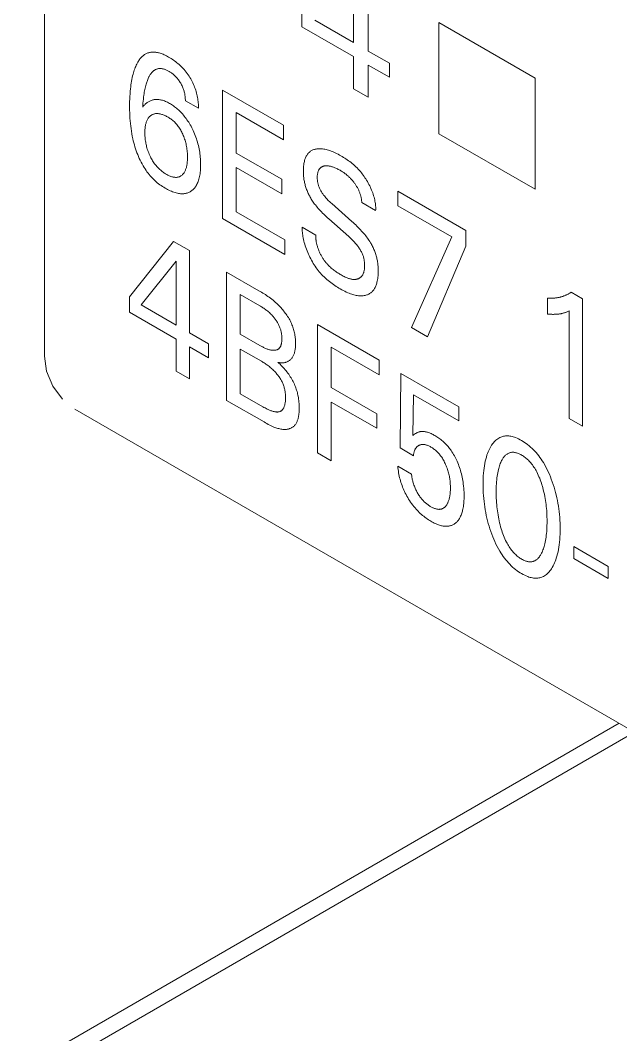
# Model space of a CAD drawing. Header units: inches. Extents: x 67578 to 72421, y -34894 to -31675.
# Drawn here: x 69730.92 to 69740.04, y -33422.46 to -33407.06 of the extents above; entities that cross this region are included whole.
import ezdxf

# ---------------------------------------------------------------- set-up
doc = ezdxf.new("R2010")
doc.units = ezdxf.units.IN
doc.header["$MEASUREMENT"] = 0

# ---------------------------------------------------------------- blocks, each defined once
blk = doc.blocks.new('ET200S')
at = {"lineweight": 0}
for p, q in [((87.2429, 24.9235), (87.2429, -40.5599)), ((90.3348, -36.8645), (90.3348, -37.6492)), ((90.1927, -37.5672), (90.1927, -36.957)), ((89.6996, -37.4162), (89.6996, -37.2686)), ((89.8236, -37.3541), (90.1927, -37.5672)), ((90.1927, -37.7009), (89.6996, -37.4162)), ((91.927, -37.9062), (91.0078, -37.3755)), ((91.0078, -37.3755), (91.0078, -38.437)), ((90.3348, -37.6492), (90.5355, -37.7651)), ((90.1927, -38.0073), (90.1927, -37.7009)), ((90.5355, -37.8988), (90.3348, -37.7829)), ((90.3348, -37.7829), (90.3348, -38.0893)), ((90.5355, -37.7651), (90.5355, -37.8988)), ((91.927, -38.9677), (91.927, -37.9062)), ((88.9439, -38.0211), (89.5257, -38.357)), ((88.9439, -39.2459), (88.9439, -38.0211)), ((90.3348, -38.0893), (90.1927, -38.0073)), ((88.7132, -38.1943), (88.588, -38.1221)), ((89.5257, -38.4959), (89.0744, -38.2354)), ((89.0744, -38.2354), (89.0744, -38.6216)), ((89.5257, -38.357), (89.5257, -38.4959)), ((91.0078, -38.437), (91.927, -38.9677)), ((89.0744, -38.6216), (89.5081, -38.872)), ((89.5081, -39.0109), (89.0744, -38.7605)), ((89.0744, -38.7605), (89.0744, -39.1824)), ((89.5081, -38.872), (89.5081, -39.0109)), ((90.617, -38.987), (91.2658, -39.3616)), ((90.617, -39.1242), (90.617, -38.987)), ((89.9851, -39.1048), (90.1772, -39.2748)), ((90.4045, -39.1708), (90.2719, -39.0942)), ((89.0744, -39.1824), (89.5379, -39.4499)), ((91.1311, -39.421), (90.617, -39.1242)), ((89.5379, -39.5888), (88.9439, -39.2459)), ((90.1488, -39.4198), (89.9567, -39.2499)), ((89.7036, -39.3295), (89.8349, -39.4053)), ((91.2658, -39.3616), (91.2658, -39.5118)), ((88.0556, -39.9937), (88.4764, -39.4659)), ((88.4764, -39.4659), (88.6273, -39.553)), ((89.5379, -39.4499), (89.5379, -39.5888)), ((90.7462, -40.2864), (91.1311, -39.421)), ((88.6273, -39.553), (88.6273, -40.3376)), ((91.2658, -39.5118), (90.8997, -40.3751)), ((88.4994, -39.6536), (88.1672, -40.072)), ((88.4994, -40.2638), (88.4994, -39.6536)), ((88.9811, -39.7572), (89.2903, -39.9357)), ((88.9811, -40.982), (88.9811, -39.7572)), ((89.1117, -39.9715), (89.1117, -40.35)), ((92.2724, -39.9498), (92.3807, -40.0123)), ((88.0556, -40.1413), (88.0556, -39.9937)), ((88.1672, -40.072), (88.4994, -40.2638)), ((92.0438, -40.1589), (92.0438, -40.0061)), ((92.3807, -40.0123), (92.3807, -41.2301)), ((88.4994, -40.3975), (88.0556, -40.1413)), ((92.2528, -41.1562), (92.2528, -40.1277)), ((89.8504, -40.2592), (90.4383, -40.5986)), ((89.8504, -41.4839), (89.8504, -40.2592)), ((88.6273, -40.3376), (88.8079, -40.4419)), ((89.1117, -40.35), (89.2975, -40.4572)), ((90.8997, -40.3751), (90.7462, -40.2864)), ((88.4994, -40.7039), (88.4994, -40.3975)), ((88.8079, -40.4419), (88.8079, -40.5756)), ((87.2635, -40.7051), (87.2429, -40.5599)), ((88.6273, -40.4713), (88.6273, -40.7777)), ((88.8079, -40.5756), (88.6273, -40.4713)), ((89.1117, -40.4923), (89.1117, -40.9185)), ((90.4383, -40.7375), (89.981, -40.4734)), ((89.981, -40.4734), (89.981, -40.8597)), ((90.4383, -40.5986), (90.4383, -40.7375)), ((87.3229, -40.8465), (87.2635, -40.7051)), ((88.6273, -40.7777), (88.4994, -40.7039)), ((90.6379, -41.4368), (90.646, -40.7254)), ((90.646, -40.7254), (91.1988, -41.0445)), ((87.4167, -40.972), (87.3229, -40.8465)), ((89.1117, -40.9185), (89.3275, -41.0431)), ((89.981, -40.8597), (90.4147, -41.11)), ((90.7658, -40.9282), (90.7584, -41.318)), ((91.1988, -41.1782), (90.7658, -40.9282)), ((89.339, -41.1886), (88.9811, -40.982)), ((90.4147, -41.2489), (89.981, -40.9986)), ((89.981, -40.9986), (89.981, -41.5593)), ((91.1988, -41.0445), (91.1988, -41.1782)), ((87.5343, -41.0647), (97.4339, -46.7801)), ((90.4147, -41.11), (90.4147, -41.2489)), ((92.3807, -41.2301), (92.2528, -41.1562)), ((90.7658, -41.5107), (90.6379, -41.4368)), ((89.981, -41.5593), (89.8504, -41.4839)), ((90.6163, -41.611), (90.7469, -41.6864)), ((92.2955, -42.3773), (92.6242, -42.5671)), ((92.2955, -42.4928), (92.2955, -42.3773)), ((92.6242, -42.6826), (92.2955, -42.4928)), ((92.6242, -42.5671), (92.6242, -42.6826)), ((65.3304, -60.0525), (92.8765, -44.1489)), ((65.434, -59.8237), (92.73, -44.0644))]:
    blk.add_line(p, q, dxfattribs=at)
for points in [[(88.7132, -38.1943), (88.7131, -38.182), (88.7127, -38.1695), (88.7121, -38.1567), (88.7111, -38.1438), (88.7099, -38.1306), (88.7083, -38.1174), (88.7064, -38.1039), (88.7041, -38.0904), (88.7014, -38.0766), (88.6983, -38.0628), (88.6949, -38.0488), (88.691, -38.0348), (88.6867, -38.0208), (88.682, -38.0068), (88.6768, -37.9928), (88.6714, -37.9794), (88.6656, -37.9661), (88.6595, -37.9529), (88.653, -37.9398), (88.6461, -37.9268), (88.6388, -37.914), (88.6313, -37.9014), (88.6228, -37.8879), (88.6139, -37.8747), (88.6047, -37.8618), (88.5952, -37.8493), (88.5854, -37.8371), (88.5754, -37.8252), (88.5661, -37.8149), (88.5567, -37.8049), (88.5471, -37.7952), (88.5374, -37.7859), (88.5276, -37.7769), (88.5177, -37.7682), (88.5077, -37.7599), (88.4965, -37.7509), (88.4853, -37.7424), (88.474, -37.7342), (88.4626, -37.7264), (88.4512, -37.719), (88.4398, -37.712), (88.4283, -37.7052), (88.4178, -37.6994), (88.4073, -37.6938), (88.3968, -37.6886), (88.3864, -37.6837), (88.3759, -37.6792), (88.3655, -37.6751), (88.3567, -37.6719), (88.3479, -37.6689), (88.3391, -37.6663), (88.3305, -37.6641), (88.3219, -37.6621), (88.3134, -37.6606), (88.305, -37.6594), (88.2971, -37.6586), (88.2893, -37.6582), (88.2816, -37.6581), (88.274, -37.6583), (88.2665, -37.6589), (88.2592, -37.6598), (88.252, -37.661), (88.2449, -37.6625), (88.2379, -37.6643), (88.2311, -37.6665), (88.2245, -37.6689), (88.218, -37.6717), (88.2117, -37.6747), (88.2055, -37.6781), (88.1984, -37.6825), (88.1914, -37.6873), (88.1848, -37.6924), (88.1783, -37.698), (88.1721, -37.7039), (88.1661, -37.7101), (88.1603, -37.7166), (88.1548, -37.7234), (88.1494, -37.7305), (88.1443, -37.7378), (88.1393, -37.7454), (88.1346, -37.7533), (88.13, -37.7613), (88.1243, -37.772), (88.1189, -37.7831), (88.1138, -37.7945), (88.1089, -37.8061), (88.1044, -37.818), (88.1001, -37.8301), (88.096, -37.8425), (88.0922, -37.8552), (88.0886, -37.868), (88.0844, -37.8846), (88.0806, -37.9015), (88.077, -37.9187), (88.0738, -37.9361), (88.0709, -37.9538), (88.0683, -37.9717), (88.0659, -37.9899), (88.0638, -38.0082), (88.0615, -38.0322), (88.0596, -38.0566), (88.0581, -38.0812), (88.0569, -38.106), (88.0561, -38.1311), (88.0557, -38.1563), (88.0556, -38.1818), (88.0559, -38.2131)], [(88.1807, -38.1838), (88.182, -38.1644), (88.1834, -38.1451), (88.185, -38.1259), (88.1869, -38.1069), (88.189, -38.0881), (88.1915, -38.0694), (88.1935, -38.0555), (88.1958, -38.0417), (88.1982, -38.0281), (88.2009, -38.0147), (88.2038, -38.0014), (88.2069, -37.9883), (88.2102, -37.9755), (88.2129, -37.9658), (88.2158, -37.9561), (88.2189, -37.9467), (88.2221, -37.9374), (88.2255, -37.9283), (88.2291, -37.9193), (88.2329, -37.9106), (88.2369, -37.902), (88.2399, -37.8959), (88.2431, -37.8899), (88.2463, -37.884), (88.2497, -37.8783), (88.2533, -37.8727), (88.2569, -37.8673), (88.2607, -37.8621), (88.2647, -37.8571), (88.2688, -37.8523), (88.2731, -37.8477), (88.2776, -37.8434), (88.2822, -37.8393), (88.287, -37.8354), (88.2909, -37.8327), (88.2949, -37.83), (88.299, -37.8276), (88.3032, -37.8254), (88.3075, -37.8233), (88.3119, -37.8215), (88.3164, -37.8198), (88.321, -37.8184), (88.3258, -37.8172), (88.3306, -37.8163), (88.3355, -37.8156), (88.3405, -37.8151), (88.3456, -37.8149), (88.3508, -37.815), (88.356, -37.8153), (88.3613, -37.8159), (88.3667, -37.8168), (88.3721, -37.8179), (88.3775, -37.8192), (88.3831, -37.8208), (88.3886, -37.8226), (88.3952, -37.8249), (88.4018, -37.8275), (88.4084, -37.8304), (88.415, -37.8336), (88.4217, -37.837), (88.4283, -37.8407), (88.4349, -37.8445), (88.4414, -37.8485), (88.4479, -37.8528), (88.4544, -37.8572), (88.4608, -37.8619), (88.4672, -37.8669), (88.4736, -37.8721), (88.4802, -37.8778), (88.4868, -37.8837), (88.4932, -37.8899), (88.4996, -37.8964), (88.5058, -37.9031), (88.5119, -37.9101), (88.5176, -37.9171), (88.5231, -37.9242), (88.5285, -37.9316), (88.5336, -37.9392), (88.5386, -37.9469), (88.5434, -37.9548), (88.5482, -37.9632), (88.5527, -37.9718), (88.557, -37.9805), (88.561, -37.9892), (88.5647, -37.998), (88.5682, -38.0068), (88.571, -38.0149), (88.5736, -38.0229), (88.5759, -38.0309), (88.5781, -38.0389), (88.5799, -38.0468), (88.5816, -38.0547), (88.583, -38.0626), (88.5844, -38.0714), (88.5856, -38.0802), (88.5865, -38.0888), (88.5872, -38.0973), (88.5877, -38.1057), (88.5879, -38.114), (88.588, -38.1221)], [(88.7332, -38.7082), (88.7326, -38.6927), (88.7317, -38.6771), (88.7305, -38.6613), (88.729, -38.6453), (88.7271, -38.6292), (88.7248, -38.613), (88.7223, -38.5971), (88.7194, -38.5812), (88.7161, -38.5652), (88.7124, -38.549), (88.7083, -38.5328), (88.7038, -38.5165), (88.6989, -38.5002), (88.6938, -38.4848), (88.6884, -38.4694), (88.6826, -38.454), (88.6764, -38.4386), (88.6699, -38.4233), (88.663, -38.408), (88.6557, -38.3929), (88.649, -38.3798), (88.6421, -38.3667), (88.6349, -38.3539), (88.6275, -38.3411), (88.6198, -38.3286), (88.6118, -38.3163), (88.6036, -38.3042), (88.5951, -38.2923), (88.5865, -38.281), (88.5778, -38.27), (88.5688, -38.2593), (88.5597, -38.2489), (88.5504, -38.2388), (88.5409, -38.229), (88.5313, -38.2196), (88.5216, -38.2105), (88.5122, -38.2022), (88.5027, -38.1942), (88.4932, -38.1865), (88.4836, -38.1792), (88.474, -38.1722), (88.4643, -38.1655), (88.4546, -38.1592), (88.4448, -38.1532), (88.4351, -38.1475), (88.4257, -38.1423), (88.4163, -38.1374), (88.4069, -38.1329), (88.3975, -38.1287), (88.3882, -38.125), (88.3789, -38.1216), (88.3697, -38.1186), (88.3606, -38.116), (88.3516, -38.1139), (88.3436, -38.1124), (88.3358, -38.1113), (88.328, -38.1106), (88.3203, -38.1102), (88.3128, -38.1101), (88.3054, -38.1104), (88.2981, -38.111), (88.2909, -38.1119), (88.2838, -38.1132), (88.277, -38.1148), (88.2696, -38.1169), (88.2624, -38.1194), (88.2554, -38.1222), (88.2486, -38.1253), (88.242, -38.1288), (88.2355, -38.1325), (88.2292, -38.1365), (88.223, -38.1408), (88.217, -38.1454), (88.2112, -38.1501), (88.2053, -38.1553), (88.1997, -38.1608), (88.1945, -38.1662), (88.1895, -38.172), (88.185, -38.1777), (88.1807, -38.1838)], [(88.0559, -38.2131), (88.0566, -38.2382), (88.0576, -38.2636), (88.0591, -38.2892), (88.061, -38.3151), (88.0634, -38.3411), (88.066, -38.365), (88.0691, -38.389), (88.0727, -38.4132), (88.0769, -38.4376), (88.0816, -38.4622), (88.0868, -38.4869), (88.0912, -38.5056), (88.096, -38.5244), (88.1011, -38.5433), (88.1067, -38.5622), (88.1127, -38.5811), (88.1191, -38.6001), (88.1259, -38.6191), (88.1329, -38.6371), (88.1403, -38.6551), (88.1481, -38.673), (88.1564, -38.6908), (88.1651, -38.7084), (88.1744, -38.7258), (88.1841, -38.743), (88.1943, -38.7598), (88.2031, -38.7736), (88.2123, -38.7871), (88.2218, -38.8003), (88.2315, -38.8133), (88.2415, -38.8258), (88.2518, -38.8381), (88.2623, -38.8499), (88.2729, -38.8613), (88.2838, -38.8723), (88.2957, -38.8836), (88.3077, -38.8944), (88.3199, -38.9047), (88.3322, -38.9145), (88.3445, -38.9238), (88.357, -38.9326), (88.3695, -38.941), (88.382, -38.949), (88.3945, -38.9565), (88.4067, -38.9634), (88.4188, -38.9699), (88.4308, -38.9759), (88.4429, -38.9816), (88.4549, -38.9868), (88.4668, -38.9915), (88.4787, -38.9957), (88.4905, -38.9994), (88.5012, -39.0024), (88.5118, -39.0049), (88.5223, -39.0069), (88.5327, -39.0085), (88.543, -39.0095), (88.553, -39.0101), (88.563, -39.0101), (88.5727, -39.0096), (88.581, -39.0087), (88.5892, -39.0073), (88.5972, -39.0056), (88.605, -39.0035), (88.6127, -39.0009), (88.6201, -38.998), (88.6273, -38.9947), (88.6343, -38.991), (88.6411, -38.9869), (88.6478, -38.9823), (88.6543, -38.9773), (88.6605, -38.972), (88.6665, -38.9663), (88.6722, -38.9602), (88.6777, -38.9538), (88.6829, -38.947), (88.6878, -38.9398), (88.6924, -38.9324), (88.6976, -38.9231), (88.7023, -38.9133), (88.7067, -38.9032), (88.7107, -38.8926), (88.7144, -38.8817), (88.7177, -38.8705), (88.7206, -38.859), (88.7232, -38.8472), (88.7257, -38.8336), (88.7279, -38.8197), (88.7297, -38.8055), (88.7311, -38.7911), (88.7322, -38.7764), (88.7329, -38.7615), (88.7333, -38.7464), (88.7335, -38.7312), (88.7332, -38.7082)], [(88.5502, -38.8368), (88.5457, -38.8399), (88.541, -38.8427), (88.5362, -38.8453), (88.5312, -38.8475), (88.5261, -38.8494), (88.5208, -38.851), (88.5153, -38.8522), (88.5101, -38.8531), (88.5048, -38.8536), (88.4993, -38.8538), (88.4938, -38.8538), (88.4881, -38.8534), (88.4824, -38.8528), (88.4766, -38.852), (88.4707, -38.8508), (88.4648, -38.8494), (88.4574, -38.8473), (88.45, -38.8449), (88.4425, -38.8421), (88.435, -38.8389), (88.4275, -38.8355), (88.4199, -38.8318), (88.4123, -38.8277), (88.4047, -38.8235), (88.3971, -38.819), (88.3896, -38.8142), (88.3821, -38.8093), (88.3746, -38.804), (88.3672, -38.7985), (88.3598, -38.7927), (88.3525, -38.7866), (88.3452, -38.7803), (88.3376, -38.7732), (88.3301, -38.7658), (88.3228, -38.7581), (88.3156, -38.7502), (88.3085, -38.7419), (88.3016, -38.7334), (88.2949, -38.7246), (88.2883, -38.7154), (88.282, -38.706), (88.2759, -38.6964), (88.27, -38.6866), (88.2643, -38.6767), (88.2589, -38.6666), (88.2538, -38.6565), (88.2481, -38.6445), (88.2428, -38.6325), (88.2378, -38.6204), (88.2331, -38.6082), (88.2288, -38.5961), (88.2249, -38.5839), (88.2215, -38.5728), (88.2185, -38.5617), (88.2158, -38.5507), (88.2133, -38.5397), (88.2111, -38.5287), (88.2092, -38.5179), (88.2075, -38.5071), (88.2059, -38.4951), (88.2045, -38.4833), (88.2035, -38.4716), (88.2027, -38.46), (88.2021, -38.4485), (88.2018, -38.4371), (88.2017, -38.4259), (88.2018, -38.416), (88.2021, -38.4061), (88.2026, -38.3964), (88.2033, -38.3868), (88.2043, -38.3774), (88.2055, -38.3682), (88.2069, -38.3592), (88.2086, -38.3503), (88.2104, -38.3426), (88.2124, -38.3351), (88.2146, -38.3278), (88.217, -38.3207), (88.2197, -38.3138), (88.2227, -38.3072), (88.2259, -38.3009), (88.2294, -38.2949), (88.2325, -38.29), (88.2358, -38.2854), (88.2393, -38.281), (88.243, -38.2768), (88.2469, -38.2729), (88.2509, -38.2692), (88.2551, -38.2657), (88.2594, -38.2625), (88.2639, -38.2596)], [(88.2639, -38.2596), (88.2684, -38.257), (88.273, -38.2547), (88.2777, -38.2526), (88.2826, -38.2507), (88.2875, -38.2491), (88.2926, -38.2478), (88.2978, -38.2467), (88.3032, -38.2459), (88.3086, -38.2454), (88.3149, -38.2451), (88.3214, -38.2451), (88.328, -38.2456), (88.3347, -38.2463), (88.3415, -38.2473), (88.3484, -38.2487), (88.3553, -38.2504), (88.3623, -38.2523), (88.37, -38.2548), (88.3777, -38.2575), (88.3855, -38.2606), (88.3934, -38.264), (88.4012, -38.2677), (88.4091, -38.2717), (88.417, -38.276), (88.425, -38.2805), (88.433, -38.2854), (88.441, -38.2906), (88.449, -38.2961), (88.457, -38.3019), (88.4648, -38.3081), (88.4727, -38.3146), (88.4804, -38.3216), (88.4874, -38.3284), (88.4944, -38.3355), (88.5012, -38.3429), (88.5078, -38.3507), (88.5143, -38.3587), (88.5205, -38.367), (88.5266, -38.3755), (88.5326, -38.3845), (88.5384, -38.3938), (88.544, -38.4032), (88.5493, -38.4128), (88.5543, -38.4225), (88.5591, -38.4323), (88.5637, -38.4422), (88.5686, -38.4536), (88.5732, -38.465), (88.5775, -38.4764), (88.5814, -38.4879), (88.5851, -38.4993), (88.5885, -38.5107), (88.5918, -38.523), (88.5947, -38.5353), (88.5973, -38.5475), (88.5996, -38.5596), (88.6016, -38.5716), (88.6033, -38.5835), (88.6049, -38.5967), (88.6062, -38.6098), (88.6072, -38.6227), (88.6078, -38.6355), (88.6082, -38.6482), (88.6083, -38.6607), (88.6082, -38.6719), (88.6079, -38.683), (88.6073, -38.694), (88.6065, -38.7048), (88.6055, -38.7154), (88.6041, -38.7258), (88.6025, -38.736), (88.6011, -38.7438), (88.5994, -38.7514), (88.5976, -38.7589), (88.5955, -38.7661), (88.5933, -38.7732), (88.5908, -38.7801), (88.5881, -38.7867), (88.5852, -38.7931), (88.5822, -38.7988), (88.5791, -38.8043), (88.5758, -38.8095), (88.5723, -38.8145), (88.5685, -38.8193), (88.5646, -38.8238), (88.5605, -38.828), (88.5562, -38.832), (88.5502, -38.8368)], [(90.4045, -39.1708), (90.4051, -39.1601), (90.4052, -39.1493), (90.405, -39.1383), (90.4044, -39.1271), (90.4034, -39.1157), (90.402, -39.1043), (90.4003, -39.0927), (90.3983, -39.081), (90.3958, -39.0692), (90.3927, -39.0559), (90.3892, -39.0425), (90.3853, -39.029), (90.381, -39.0155), (90.3763, -39.0019), (90.3713, -38.9884), (90.3659, -38.9749), (90.3602, -38.9615), (90.354, -38.9479), (90.3476, -38.9345), (90.3409, -38.9212), (90.3338, -38.9079), (90.3265, -38.8949), (90.3189, -38.882), (90.311, -38.8693), (90.3029, -38.8568), (90.2945, -38.8445), (90.286, -38.8325), (90.2772, -38.8208), (90.2682, -38.8094), (90.259, -38.7982), (90.2497, -38.7874), (90.2387, -38.7755), (90.2276, -38.764), (90.2163, -38.7529), (90.2049, -38.7423), (90.1933, -38.7321), (90.1815, -38.7222), (90.1697, -38.7128), (90.1577, -38.7037), (90.1457, -38.6949), (90.1337, -38.6865), (90.1215, -38.6783), (90.1094, -38.6705), (90.0973, -38.663), (90.0851, -38.6557), (90.073, -38.6487), (90.0594, -38.6411), (90.0459, -38.6338), (90.0324, -38.6268), (90.019, -38.6203), (90.0056, -38.6141), (89.9923, -38.6084), (89.979, -38.6031), (89.967, -38.5987), (89.9552, -38.5948), (89.9434, -38.5913), (89.9316, -38.5882), (89.92, -38.5856), (89.9085, -38.5835), (89.8971, -38.5819), (89.8879, -38.5809), (89.8789, -38.5804), (89.8699, -38.5802), (89.8611, -38.5803), (89.8525, -38.5809), (89.844, -38.5819), (89.8356, -38.5832), (89.8274, -38.585), (89.8203, -38.587), (89.8133, -38.5893), (89.8065, -38.592), (89.7999, -38.595), (89.7934, -38.5983), (89.7872, -38.6021), (89.7812, -38.6062), (89.7754, -38.6106), (89.7699, -38.6154), (89.7647, -38.6206), (89.7597, -38.6262), (89.755, -38.6321), (89.7506, -38.6384), (89.7464, -38.645), (89.7425, -38.6519), (89.7389, -38.6591), (89.7355, -38.6666), (89.7324, -38.6743), (89.7296, -38.6824), (89.727, -38.6906), (89.7242, -38.7011), (89.7218, -38.7119), (89.7197, -38.7231), (89.718, -38.7345), (89.7167, -38.7461), (89.7157, -38.758), (89.715, -38.7702), (89.7146, -38.7825), (89.7145, -38.795)], [(89.7145, -38.795), (89.7145, -38.8046), (89.7148, -38.8143), (89.7153, -38.8242), (89.7159, -38.8341), (89.7167, -38.8441), (89.7178, -38.8541), (89.719, -38.8643), (89.7205, -38.8746), (89.7223, -38.8849), (89.724, -38.8943), (89.726, -38.9037), (89.7282, -38.9132), (89.7306, -38.9228), (89.7332, -38.9323), (89.736, -38.9419), (89.739, -38.9515), (89.7422, -38.9612), (89.7457, -38.9708), (89.7493, -38.9801), (89.753, -38.9893), (89.757, -38.9986), (89.7612, -39.0077), (89.7655, -39.0169), (89.7701, -39.0259), (89.7748, -39.0349), (89.7797, -39.0438), (89.7848, -39.0526), (89.7906, -39.0622), (89.7967, -39.0717), (89.8029, -39.081), (89.8093, -39.0902), (89.8158, -39.0992), (89.8224, -39.1081), (89.8292, -39.1169), (89.8384, -39.1284), (89.8477, -39.1397), (89.8572, -39.1508), (89.8669, -39.1616), (89.8766, -39.1722), (89.8864, -39.1826), (89.8979, -39.1944), (89.9095, -39.206), (89.9212, -39.2173), (89.9329, -39.2284), (89.9448, -39.2392), (89.9567, -39.2499)], [(89.9851, -39.1048), (89.9778, -39.0983), (89.9705, -39.0916), (89.9633, -39.0848), (89.9561, -39.0778), (89.949, -39.0706), (89.942, -39.0632), (89.935, -39.0557), (89.9282, -39.0479), (89.9214, -39.0399), (89.9149, -39.0317), (89.9084, -39.0232), (89.9038, -39.0169), (89.8992, -39.0105), (89.8948, -39.0039), (89.8905, -38.9972), (89.8864, -38.9905), (89.8824, -38.9836), (89.8785, -38.9767), (89.8749, -38.9697), (89.8714, -38.9627), (89.8682, -38.9556), (89.8652, -38.9485), (89.8624, -38.9414), (89.8601, -38.935), (89.858, -38.9285), (89.8561, -38.922), (89.8544, -38.9156), (89.8529, -38.9091), (89.8516, -38.9027), (89.8505, -38.8964), (89.8495, -38.89), (89.8487, -38.8838), (89.848, -38.8776), (89.8476, -38.8714), (89.8472, -38.8653), (89.8471, -38.8594), (89.847, -38.8532), (89.8471, -38.8472), (89.8474, -38.8412), (89.8478, -38.8354), (89.8484, -38.8297), (89.8492, -38.8241), (89.8501, -38.8187), (89.8512, -38.8134), (89.8524, -38.8082), (89.8538, -38.8032), (89.8554, -38.7983), (89.857, -38.794), (89.8587, -38.7899), (89.8606, -38.7859), (89.8626, -38.782), (89.8647, -38.7783), (89.867, -38.7748), (89.8694, -38.7714), (89.8719, -38.7682), (89.8746, -38.7652), (89.8775, -38.7624), (89.8804, -38.7598), (89.8834, -38.7575), (89.8864, -38.7555), (89.8896, -38.7536), (89.8929, -38.7518), (89.8963, -38.7503), (89.8997, -38.7489), (89.9033, -38.7477), (89.9069, -38.7466), (89.9106, -38.7457), (89.9144, -38.745), (89.9183, -38.7443), (89.9221, -38.7439), (89.9273, -38.7435), (89.9325, -38.7433), (89.9378, -38.7433), (89.9431, -38.7436), (89.9485, -38.744), (89.954, -38.7446), (89.9595, -38.7455), (89.9651, -38.7465), (89.9721, -38.748), (89.9792, -38.7498), (89.9864, -38.7518), (89.9936, -38.7541), (90.0008, -38.7566), (90.0081, -38.7593), (90.0154, -38.7622), (90.0236, -38.7657), (90.0318, -38.7694), (90.04, -38.7733), (90.0482, -38.7774), (90.0565, -38.7817), (90.0648, -38.7863), (90.073, -38.7911), (90.08, -38.7953), (90.087, -38.7996), (90.0941, -38.8041), (90.101, -38.8088), (90.108, -38.8137), (90.115, -38.8189), (90.1219, -38.8242), (90.1308, -38.8314), (90.1397, -38.8391)], [(90.1397, -38.8391), (90.145, -38.8438), (90.1502, -38.8487), (90.1554, -38.8538), (90.1605, -38.8589), (90.1656, -38.8642), (90.1707, -38.8696), (90.1757, -38.8752), (90.1807, -38.8809), (90.1855, -38.8867), (90.1903, -38.8927), (90.1951, -38.8987), (90.1997, -38.9048), (90.2043, -38.9111), (90.2082, -38.9167), (90.2121, -38.9224), (90.2159, -38.9282), (90.2196, -38.934), (90.2233, -38.94), (90.2268, -38.9459), (90.2302, -38.952), (90.2335, -38.958), (90.2367, -38.9642), (90.2397, -38.9703), (90.2426, -38.9764), (90.2453, -38.9824), (90.2479, -38.9885), (90.2503, -38.9946), (90.2526, -39.0008), (90.2548, -39.0069), (90.2569, -39.013), (90.2588, -39.0192), (90.2606, -39.0253), (90.2623, -39.0314), (90.2637, -39.0368), (90.265, -39.0422), (90.2661, -39.0476), (90.2672, -39.053), (90.2682, -39.0583), (90.269, -39.0636), (90.2698, -39.0688), (90.2704, -39.074), (90.2709, -39.0791), (90.2714, -39.0842), (90.2717, -39.0893), (90.2719, -39.0942)], [(90.4296, -39.7425), (90.4294, -39.7326), (90.4291, -39.7226), (90.4286, -39.7125), (90.4279, -39.7024), (90.4271, -39.6921), (90.426, -39.6818), (90.4247, -39.6713), (90.4231, -39.6608), (90.4213, -39.6502), (90.4194, -39.6405), (90.4173, -39.6308), (90.415, -39.621), (90.4125, -39.6112), (90.4098, -39.6013), (90.4068, -39.5915), (90.4036, -39.5816), (90.4001, -39.5717), (90.3965, -39.5618), (90.3927, -39.5522), (90.3887, -39.5426), (90.3845, -39.5331), (90.3801, -39.5236), (90.3754, -39.5142), (90.3706, -39.5048), (90.3656, -39.4956), (90.3605, -39.4864), (90.3551, -39.4773), (90.3481, -39.4659), (90.3408, -39.4547), (90.3332, -39.4437), (90.3255, -39.4328), (90.3176, -39.4222), (90.3095, -39.4117), (90.3, -39.3999), (90.2903, -39.3883), (90.2804, -39.3769), (90.2705, -39.3658), (90.2604, -39.3549), (90.2502, -39.3442), (90.2382, -39.3321), (90.2262, -39.3201), (90.214, -39.3085), (90.2018, -39.297), (90.1895, -39.2858), (90.1772, -39.2748)], [(89.7036, -39.3295), (89.7033, -39.3416), (89.7035, -39.354), (89.704, -39.3666), (89.7049, -39.3794), (89.7063, -39.3924), (89.708, -39.4056), (89.7101, -39.4189), (89.7126, -39.4324), (89.7154, -39.4459), (89.719, -39.4613), (89.7231, -39.4768), (89.7276, -39.4924), (89.7325, -39.508), (89.7378, -39.5236), (89.7435, -39.5393), (89.7496, -39.5549), (89.756, -39.5705), (89.7627, -39.5857), (89.7698, -39.6008), (89.7771, -39.6159), (89.7848, -39.6308), (89.7928, -39.6455), (89.8012, -39.66), (89.8097, -39.6744), (89.8186, -39.6885), (89.8278, -39.7023), (89.8372, -39.7159), (89.8468, -39.7291), (89.8567, -39.742), (89.8668, -39.7546), (89.8771, -39.7668), (89.8888, -39.7798), (89.9006, -39.7924), (89.9127, -39.8045), (89.925, -39.8161), (89.9375, -39.8274), (89.9501, -39.8381), (89.9628, -39.8485), (89.9756, -39.8585), (89.9886, -39.8681), (90.0016, -39.8774), (90.0146, -39.8863), (90.0277, -39.8948), (90.0408, -39.903), (90.0539, -39.9109), (90.0669, -39.9185), (90.0812, -39.9265), (90.0954, -39.9342), (90.1095, -39.9414), (90.1236, -39.9482), (90.1376, -39.9545), (90.1516, -39.9603), (90.1655, -39.9656), (90.1763, -39.9694), (90.1871, -39.9728), (90.1978, -39.9758), (90.2085, -39.9785), (90.219, -39.9807), (90.2295, -39.9826), (90.2398, -39.984), (90.25, -39.9849), (90.2594, -39.9854), (90.2687, -39.9854), (90.2778, -39.985), (90.2867, -39.9842), (90.2955, -39.9829), (90.3041, -39.9812), (90.3125, -39.9791), (90.3206, -39.9765), (90.3276, -39.9738), (90.3344, -39.9708), (90.341, -39.9674), (90.3475, -39.9636), (90.3537, -39.9595), (90.3596, -39.9551), (90.3654, -39.9502), (90.3709, -39.9451), (90.3761, -39.9396), (90.3811, -39.9337), (90.386, -39.9273), (90.3906, -39.9205), (90.3949, -39.9134), (90.3989, -39.906), (90.4026, -39.8983), (90.4061, -39.8903), (90.4093, -39.882), (90.4123, -39.8735), (90.415, -39.8647), (90.4175, -39.8557), (90.4202, -39.8442), (90.4225, -39.8323), (90.4245, -39.8202), (90.4262, -39.8078), (90.4275, -39.7952), (90.4285, -39.7823), (90.4291, -39.7692), (90.4295, -39.756), (90.4296, -39.7425)], [(89.9646, -39.7049), (89.9586, -39.699), (89.9526, -39.6929), (89.9468, -39.6867), (89.941, -39.6803), (89.9364, -39.6749), (89.9318, -39.6694), (89.9273, -39.6638), (89.9229, -39.6581), (89.9186, -39.6522), (89.9143, -39.6463), (89.9101, -39.6402), (89.9059, -39.6341), (89.9019, -39.6279), (89.8979, -39.6216), (89.8941, -39.6152), (89.8903, -39.6088), (89.8866, -39.6023), (89.883, -39.5957), (89.8795, -39.5891), (89.8761, -39.5825), (89.8728, -39.5758), (89.8697, -39.569), (89.8666, -39.5622), (89.8637, -39.5555), (89.8607, -39.5483), (89.8579, -39.5412), (89.8552, -39.5341), (89.8527, -39.527), (89.8503, -39.5198), (89.8481, -39.5127), (89.846, -39.5056), (89.844, -39.4985), (89.8422, -39.4915), (89.8406, -39.4844), (89.8392, -39.4775), (89.8381, -39.4716), (89.8371, -39.4658), (89.8362, -39.46), (89.8355, -39.4542), (89.8349, -39.4486), (89.8344, -39.4429), (89.834, -39.4373), (89.8338, -39.4318), (89.8338, -39.4264), (89.8338, -39.421), (89.834, -39.4157), (89.8344, -39.4104), (89.8349, -39.4053)], [(90.1488, -39.4198), (90.1567, -39.4269), (90.1646, -39.4341), (90.1724, -39.4415), (90.1802, -39.4491), (90.1879, -39.4568), (90.1956, -39.4648), (90.2031, -39.4729), (90.2106, -39.4813), (90.2179, -39.4899), (90.2251, -39.4987), (90.2322, -39.5078), (90.2372, -39.5146), (90.2422, -39.5214), (90.247, -39.5284), (90.2517, -39.5355), (90.2562, -39.5427), (90.2606, -39.55), (90.2647, -39.5574), (90.2687, -39.5648), (90.2725, -39.5723), (90.276, -39.5798), (90.2793, -39.5873), (90.2823, -39.5949), (90.2849, -39.6022), (90.2873, -39.6095), (90.2894, -39.6168), (90.2912, -39.624), (90.2929, -39.6313), (90.2943, -39.6385), (90.2955, -39.6457), (90.2966, -39.6529), (90.2974, -39.66), (90.2981, -39.6671), (90.2986, -39.6741), (90.299, -39.681), (90.2992, -39.6887), (90.2993, -39.6963), (90.2992, -39.7038), (90.2989, -39.7112), (90.2984, -39.7184), (90.2977, -39.7255), (90.2968, -39.7325), (90.2957, -39.7392), (90.2944, -39.7458), (90.2932, -39.7511), (90.2919, -39.7562), (90.2904, -39.7612), (90.2888, -39.7661), (90.287, -39.7707), (90.2851, -39.7753), (90.283, -39.7796), (90.2808, -39.7838), (90.2784, -39.7879), (90.2759, -39.7917), (90.2732, -39.7954), (90.2704, -39.7988), (90.2675, -39.802), (90.2644, -39.805), (90.2612, -39.8078), (90.2579, -39.8105), (90.2544, -39.8129), (90.2508, -39.8152), (90.2471, -39.8173), (90.2433, -39.8192), (90.2394, -39.821), (90.2354, -39.8225), (90.2313, -39.8239), (90.2271, -39.8251), (90.2229, -39.8261), (90.2185, -39.8269), (90.2141, -39.8275), (90.2096, -39.828), (90.2051, -39.8282), (90.2005, -39.8283), (90.1958, -39.8282), (90.1899, -39.8279), (90.1838, -39.8272), (90.1777, -39.8263), (90.1715, -39.8251), (90.1652, -39.8237), (90.1589, -39.822), (90.1526, -39.8201), (90.1462, -39.818), (90.1397, -39.8157), (90.1333, -39.8132), (90.1239, -39.8093), (90.1145, -39.805), (90.1051, -39.8004), (90.0956, -39.7956), (90.0861, -39.7905), (90.0765, -39.7852), (90.0669, -39.7797), (90.0582, -39.7745), (90.0494, -39.7692), (90.0407, -39.7637), (90.032, -39.7581), (90.0233, -39.7522), (90.0147, -39.7462), (90.0061, -39.7399), (89.9976, -39.7335), (89.9892, -39.7267), (89.9809, -39.7197), (89.9727, -39.7124), (89.9646, -39.7049)], [(89.1117, -39.9715), (89.298, -40.0791), (89.3057, -40.0837), (89.3134, -40.0884), (89.3212, -40.0933), (89.3289, -40.0983), (89.3366, -40.1034), (89.3444, -40.1088), (89.3521, -40.1143), (89.3597, -40.12), (89.3673, -40.1259), (89.3749, -40.1321), (89.3825, -40.1384), (89.39, -40.1451), (89.3974, -40.152), (89.4047, -40.1592), (89.412, -40.1666), (89.4174, -40.1724), (89.4228, -40.1784), (89.4281, -40.1845), (89.4333, -40.1907), (89.4384, -40.1971), (89.4434, -40.2036), (89.4483, -40.2103), (89.453, -40.217), (89.4577, -40.2239), (89.4621, -40.2308), (89.4664, -40.2378), (89.4706, -40.2449), (89.4745, -40.2521), (89.4783, -40.2593), (89.4818, -40.2666), (89.4851, -40.2739), (89.4882, -40.2812), (89.491, -40.2885), (89.4936, -40.2958), (89.496, -40.3032), (89.4981, -40.3105), (89.5001, -40.3178), (89.5019, -40.3252), (89.5034, -40.3325), (89.5048, -40.3398), (89.506, -40.347), (89.507, -40.3543), (89.5078, -40.3615), (89.5085, -40.3686), (89.509, -40.3757), (89.5093, -40.3827), (89.5094, -40.3896), (89.5095, -40.3965), (89.5093, -40.4033), (89.509, -40.4099), (89.5086, -40.4165), (89.5079, -40.4229), (89.5071, -40.4292), (89.5062, -40.4353), (89.505, -40.4413), (89.5036, -40.447), (89.5024, -40.4515), (89.501, -40.4558), (89.4995, -40.4599), (89.4979, -40.4639), (89.4962, -40.4678), (89.4942, -40.4714), (89.4922, -40.4749), (89.49, -40.4782), (89.4876, -40.4813), (89.4851, -40.4842), (89.4825, -40.4868), (89.4797, -40.4892), (89.4768, -40.4915), (89.4737, -40.4935), (89.4705, -40.4954), (89.4672, -40.497), (89.4638, -40.4985), (89.4603, -40.4998), (89.4567, -40.501), (89.4529, -40.5019), (89.4491, -40.5027), (89.4452, -40.5033), (89.4413, -40.5038), (89.4372, -40.5041), (89.4332, -40.5043), (89.429, -40.5043), (89.4248, -40.5042), (89.4206, -40.5039), (89.4163, -40.5036), (89.412, -40.503), (89.4051, -40.5019), (89.3981, -40.5005), (89.3911, -40.4988), (89.384, -40.4968), (89.3769, -40.4946), (89.3698, -40.4921), (89.3626, -40.4894), (89.3555, -40.4865), (89.3482, -40.4833), (89.341, -40.48), (89.3338, -40.4766), (89.3265, -40.4729), (89.3193, -40.4692), (89.312, -40.4653), (89.3048, -40.4613), (89.2975, -40.4572)], [(89.4716, -40.6194), (89.4785, -40.621), (89.4853, -40.6224), (89.4921, -40.6234), (89.4988, -40.6241), (89.5054, -40.6245), (89.5119, -40.6245), (89.5183, -40.6243), (89.5246, -40.6238), (89.5308, -40.623), (89.5368, -40.6219), (89.5428, -40.6204), (89.5486, -40.6187), (89.5542, -40.6168), (89.5598, -40.6145), (89.5652, -40.612), (89.5707, -40.609), (89.576, -40.6058), (89.5811, -40.6022), (89.5861, -40.5984), (89.5909, -40.5943), (89.5954, -40.5898), (89.5998, -40.5852), (89.604, -40.5802), (89.6079, -40.575), (89.6116, -40.5695), (89.6151, -40.5638), (89.6183, -40.5578), (89.6213, -40.5515), (89.6242, -40.5448), (89.6267, -40.5378), (89.6291, -40.5306), (89.6311, -40.5231), (89.633, -40.5155), (89.6346, -40.5076), (89.636, -40.4995), (89.6373, -40.4898), (89.6384, -40.4798), (89.6392, -40.4697), (89.6397, -40.4593), (89.64, -40.4488), (89.64, -40.438), (89.6399, -40.4275), (89.6395, -40.4168), (89.6388, -40.406), (89.638, -40.3951), (89.6369, -40.3841), (89.6355, -40.3729), (89.6339, -40.3618), (89.632, -40.3505), (89.6298, -40.3392), (89.6273, -40.3279), (89.6246, -40.3166), (89.6215, -40.3052), (89.6181, -40.2939), (89.6144, -40.2825), (89.6103, -40.2712), (89.6059, -40.2599), (89.6012, -40.2487), (89.5959, -40.2372), (89.5903, -40.2258), (89.5843, -40.2145), (89.578, -40.2033), (89.5714, -40.1922), (89.5645, -40.1812), (89.5573, -40.1704), (89.5499, -40.1597), (89.5423, -40.1492), (89.5345, -40.1389), (89.5265, -40.1287), (89.5184, -40.1188), (89.5101, -40.1091), (89.5017, -40.0996), (89.4932, -40.0903), (89.4846, -40.0813), (89.4729, -40.0695), (89.4611, -40.0582), (89.4492, -40.0473), (89.4372, -40.0369), (89.4252, -40.0268), (89.413, -40.0171), (89.4009, -40.0077), (89.3887, -39.9987), (89.3764, -39.99), (89.3641, -39.9815), (89.3518, -39.9734), (89.3395, -39.9654), (89.3272, -39.9577), (89.3149, -39.9502), (89.3026, -39.9429), (89.2903, -39.9357)], [(92.2724, -39.9498), (92.2674, -39.9531), (92.2623, -39.9563), (92.2571, -39.9594), (92.2519, -39.9625), (92.2466, -39.9654), (92.2413, -39.9682), (92.2359, -39.971), (92.2305, -39.9737), (92.225, -39.9762), (92.2195, -39.9787), (92.2139, -39.9811), (92.2082, -39.9833), (92.2025, -39.9855), (92.1969, -39.9875), (92.1913, -39.9894), (92.1856, -39.9913), (92.1799, -39.993), (92.1741, -39.9947), (92.1683, -39.9962), (92.1624, -39.9976), (92.1565, -39.999), (92.1506, -40.0003), (92.1446, -40.0014), (92.1385, -40.0025), (92.1324, -40.0034), (92.1263, -40.0043), (92.1202, -40.005), (92.114, -40.0057), (92.1078, -40.0062), (92.1016, -40.0067), (92.0953, -40.007), (92.089, -40.0073), (92.0827, -40.0074), (92.0763, -40.0075), (92.0698, -40.0074), (92.0634, -40.0072), (92.0569, -40.007), (92.0503, -40.0066), (92.0438, -40.0061)], [(92.0438, -40.1589), (92.0522, -40.1595), (92.0607, -40.16), (92.0691, -40.1604), (92.0775, -40.1608), (92.0858, -40.161), (92.0941, -40.1612), (92.1024, -40.1612), (92.1088, -40.1611), (92.1152, -40.161), (92.1216, -40.1608), (92.1279, -40.1604), (92.1342, -40.16), (92.1405, -40.1595), (92.1467, -40.1589), (92.1529, -40.1582), (92.1584, -40.1575), (92.1638, -40.1567), (92.1691, -40.1558), (92.1744, -40.1548), (92.1797, -40.1538), (92.185, -40.1526), (92.1902, -40.1514), (92.1953, -40.15), (92.2013, -40.1483), (92.2073, -40.1465), (92.2131, -40.1445), (92.218, -40.1427), (92.2228, -40.1409), (92.2276, -40.139), (92.2323, -40.137), (92.2392, -40.134), (92.246, -40.1309), (92.2528, -40.1277)], [(89.1117, -40.4923), (89.3149, -40.6097), (89.3233, -40.6147), (89.3317, -40.6198), (89.3401, -40.6251), (89.3485, -40.6305), (89.3569, -40.6361), (89.3652, -40.6419), (89.3736, -40.6479), (89.3819, -40.6541), (89.3902, -40.6605), (89.3984, -40.6671), (89.4066, -40.6741), (89.4148, -40.6813), (89.4228, -40.6887), (89.4309, -40.6965), (89.4388, -40.7046), (89.4447, -40.7109), (89.4505, -40.7173), (89.4563, -40.7239), (89.4619, -40.7307), (89.4675, -40.7376), (89.4729, -40.7446), (89.4783, -40.7518), (89.4834, -40.7591), (89.4885, -40.7665), (89.4933, -40.774), (89.498, -40.7816), (89.5025, -40.7893), (89.5068, -40.7971), (89.5108, -40.8049), (89.5146, -40.8128), (89.5182, -40.8208), (89.5216, -40.8291), (89.5248, -40.8375), (89.5277, -40.846), (89.5303, -40.8544), (89.5327, -40.8629), (89.5348, -40.8713), (89.5367, -40.8798), (89.5384, -40.8882), (89.5399, -40.8966), (89.5411, -40.9049), (89.5421, -40.9131), (89.543, -40.9213), (89.5437, -40.9294), (89.5441, -40.9375), (89.5445, -40.9454), (89.5446, -40.9532), (89.5447, -40.9617), (89.5445, -40.97), (89.5441, -40.9782), (89.5436, -40.9862), (89.5428, -40.9941), (89.5418, -41.0017), (89.5406, -41.0093), (89.5392, -41.0166), (89.5376, -41.0238), (89.5362, -41.0291), (89.5346, -41.0343), (89.5329, -41.0394), (89.5311, -41.0443), (89.5291, -41.0491), (89.5269, -41.0537), (89.5245, -41.0581), (89.522, -41.0623), (89.5193, -41.0663), (89.5164, -41.07), (89.5138, -41.0729), (89.511, -41.0757), (89.5082, -41.0783), (89.5052, -41.0807), (89.5021, -41.0829), (89.4988, -41.0849), (89.4955, -41.0867), (89.492, -41.0883), (89.4885, -41.0897), (89.4848, -41.0909), (89.481, -41.0918), (89.4764, -41.0927), (89.4717, -41.0932), (89.4669, -41.0935), (89.4619, -41.0935), (89.4569, -41.0932), (89.4518, -41.0927), (89.4466, -41.092), (89.4414, -41.0911), (89.4343, -41.0896), (89.427, -41.0878), (89.4198, -41.0857), (89.4124, -41.0834), (89.4051, -41.0808), (89.3977, -41.0779), (89.3902, -41.0749), (89.3798, -41.0703), (89.3694, -41.0654), (89.3589, -41.0603), (89.3484, -41.0548), (89.338, -41.049), (89.3275, -41.0431)], [(89.339, -41.1886), (89.3525, -41.1963), (89.3661, -41.2039), (89.3798, -41.2111), (89.3934, -41.2181), (89.4071, -41.2247), (89.4206, -41.2309), (89.4342, -41.2366), (89.4436, -41.2403), (89.453, -41.2438), (89.4623, -41.2469), (89.4716, -41.2498), (89.4809, -41.2523), (89.49, -41.2545), (89.4991, -41.2564), (89.5081, -41.2579), (89.517, -41.2589), (89.5258, -41.2596), (89.5325, -41.2599), (89.5392, -41.2599), (89.5459, -41.2596), (89.5524, -41.259), (89.5588, -41.2582), (89.5652, -41.2572), (89.5714, -41.2559), (89.5775, -41.2543), (89.5834, -41.2524), (89.5892, -41.2503), (89.5949, -41.2479), (89.6004, -41.2452), (89.6058, -41.2423), (89.611, -41.239), (89.6159, -41.2355), (89.6207, -41.2317), (89.6253, -41.2277), (89.6297, -41.2233), (89.6339, -41.2187), (89.6379, -41.2138), (89.6416, -41.2086), (89.6451, -41.203), (89.6484, -41.1972), (89.6515, -41.1912), (89.6543, -41.1849), (89.657, -41.1783), (89.6594, -41.1715), (89.6617, -41.1646), (89.6637, -41.1574), (89.6656, -41.15), (89.6672, -41.1425), (89.6692, -41.1318), (89.6709, -41.1209), (89.6723, -41.1098), (89.6734, -41.0984), (89.6742, -41.0868), (89.6748, -41.075), (89.6751, -41.0631), (89.6752, -41.0512), (89.675, -41.038), (89.6746, -41.0247), (89.6739, -41.0114), (89.6728, -40.9979), (89.6714, -40.9843), (89.6696, -40.9706), (89.6675, -40.9567), (89.6649, -40.9427), (89.6626, -40.9315), (89.66, -40.9203), (89.6571, -40.909), (89.654, -40.8977), (89.6506, -40.8863), (89.6469, -40.8749), (89.6429, -40.8634), (89.6386, -40.852), (89.634, -40.8407), (89.6287, -40.8283), (89.623, -40.816), (89.617, -40.8038), (89.6106, -40.7917), (89.604, -40.7798), (89.5971, -40.768), (89.5899, -40.7565), (89.5825, -40.7451), (89.5746, -40.7335), (89.5664, -40.7221), (89.558, -40.7111), (89.5494, -40.7002), (89.5404, -40.6893), (89.5313, -40.6787), (89.5219, -40.6684), (89.5125, -40.6583), (89.5024, -40.6481), (89.4922, -40.6382), (89.4819, -40.6286), (89.4716, -40.6194)], [(91.2442, -41.8016), (91.2414, -41.7775), (91.2392, -41.7621), (91.2367, -41.7465), (91.2339, -41.7308), (91.2307, -41.715), (91.2272, -41.6991), (91.2233, -41.6832), (91.2191, -41.6671), (91.2148, -41.6523), (91.2102, -41.6375), (91.2053, -41.6227), (91.2, -41.6078), (91.1943, -41.593), (91.1883, -41.5782), (91.1819, -41.5634), (91.1758, -41.5503), (91.1695, -41.5372), (91.1629, -41.5243), (91.1559, -41.5115), (91.1487, -41.4989), (91.1412, -41.4865), (91.1334, -41.4742), (91.1253, -41.4622), (91.1181, -41.4522), (91.1107, -41.4423), (91.1031, -41.4327), (91.0954, -41.4233), (91.0875, -41.4142), (91.0795, -41.4053), (91.0713, -41.3967), (91.0631, -41.3884), (91.0547, -41.3804), (91.0455, -41.3721), (91.0363, -41.3641), (91.027, -41.3565), (91.0176, -41.3493), (91.0081, -41.3424), (90.9987, -41.3358), (90.9892, -41.3295), (90.9796, -41.3235), (90.9701, -41.3179), (90.9613, -41.3129), (90.9525, -41.3082), (90.9437, -41.3038), (90.935, -41.2997), (90.9262, -41.2959), (90.9176, -41.2925), (90.9089, -41.2894), (90.901, -41.2869), (90.8932, -41.2847), (90.8854, -41.2828), (90.8777, -41.2813), (90.8701, -41.2801), (90.8626, -41.2794), (90.8552, -41.279), (90.8491, -41.2789), (90.843, -41.2792), (90.8371, -41.2797), (90.8312, -41.2805), (90.8255, -41.2816), (90.8199, -41.283), (90.8144, -41.2846), (90.8091, -41.2866), (90.8012, -41.29), (90.7935, -41.294), (90.785, -41.299), (90.7766, -41.3045), (90.7674, -41.3111), (90.7584, -41.318)], [(92.083, -42.5888), (92.0909, -42.576), (92.0984, -42.5626), (92.1054, -42.5488), (92.112, -42.5345), (92.1182, -42.5197), (92.1239, -42.5046), (92.1292, -42.489), (92.1353, -42.469), (92.1408, -42.4485), (92.1457, -42.4274), (92.15, -42.4059), (92.1538, -42.3839), (92.157, -42.3615), (92.1599, -42.3366), (92.1623, -42.3113), (92.1641, -42.2855), (92.1653, -42.2595), (92.166, -42.2331), (92.1662, -42.2064), (92.166, -42.1798), (92.1652, -42.1529), (92.164, -42.1258), (92.1622, -42.0984), (92.1598, -42.0707), (92.1568, -42.0428), (92.1536, -42.017), (92.1497, -41.991), (92.1454, -41.9648), (92.1404, -41.9385), (92.1348, -41.912), (92.1286, -41.8853), (92.1223, -41.8602), (92.1153, -41.8351), (92.1078, -41.8099), (92.0997, -41.7846), (92.091, -41.7593), (92.0817, -41.7339), (92.0726, -41.711), (92.0631, -41.688), (92.0529, -41.6653), (92.0422, -41.6426), (92.0308, -41.6202), (92.0187, -41.5982), (92.006, -41.5764), (91.9955, -41.5597), (91.9845, -41.5432), (91.9732, -41.5271), (91.9615, -41.5114), (91.9494, -41.4962), (91.9371, -41.4814), (91.9244, -41.4672), (91.9115, -41.4536), (91.8979, -41.4402), (91.8841, -41.4275), (91.87, -41.4155), (91.8559, -41.4042), (91.8416, -41.3935), (91.8272, -41.3835), (91.8127, -41.3741), (91.7982, -41.3654), (91.7837, -41.3574), (91.7693, -41.3501), (91.7549, -41.3435), (91.7407, -41.3377), (91.7293, -41.3336), (91.7181, -41.3301), (91.707, -41.3271), (91.696, -41.3247), (91.6852, -41.323), (91.6748, -41.3218), (91.6647, -41.3213), (91.6546, -41.3213), (91.6448, -41.3219), (91.6352, -41.3231), (91.6258, -41.3248), (91.6167, -41.327), (91.6078, -41.3297), (91.5991, -41.333), (91.5907, -41.3367), (91.5807, -41.342), (91.5711, -41.3481), (91.5619, -41.3548), (91.5531, -41.3621), (91.5447, -41.37), (91.5367, -41.3785), (91.529, -41.3874), (91.5217, -41.3968), (91.5147, -41.4066), (91.5122, -41.4103)], [(90.7658, -41.5107), (90.7665, -41.5036), (90.7673, -41.4966), (90.7684, -41.4898), (90.7697, -41.4831), (90.7712, -41.4766), (90.7729, -41.4703), (90.7749, -41.4642), (90.7766, -41.4595), (90.7785, -41.4548), (90.7806, -41.4504), (90.7828, -41.4461), (90.7851, -41.442), (90.7877, -41.438), (90.7903, -41.4343), (90.7932, -41.4308), (90.7961, -41.4275), (90.7992, -41.4245), (90.8025, -41.4216), (90.8058, -41.419), (90.8093, -41.4165), (90.813, -41.4143), (90.8167, -41.4122), (90.8206, -41.4104), (90.8249, -41.4086), (90.8293, -41.407), (90.8339, -41.4057), (90.8385, -41.4047), (90.8433, -41.4039), (90.8482, -41.4034), (90.8531, -41.4031), (90.8582, -41.4032), (90.8634, -41.4035), (90.8687, -41.4041), (90.874, -41.4049), (90.8794, -41.406), (90.8848, -41.4074), (90.8904, -41.409), (90.8972, -41.4113), (90.9042, -41.414), (90.9111, -41.417), (90.9181, -41.4204), (90.9252, -41.424), (90.9322, -41.4279), (90.9394, -41.4322), (90.9465, -41.4367), (90.9536, -41.4415), (90.9607, -41.4466), (90.9677, -41.452), (90.9747, -41.4576), (90.9816, -41.4636), (90.9885, -41.4699), (90.9947, -41.476), (91.0009, -41.4824), (91.007, -41.489), (91.013, -41.4958), (91.0188, -41.5029), (91.0245, -41.5102), (91.03, -41.5177), (91.0354, -41.5253), (91.0415, -41.5347), (91.0474, -41.5443), (91.053, -41.554), (91.0584, -41.5639), (91.0635, -41.574), (91.0683, -41.5841), (91.0729, -41.5943), (91.0779, -41.606), (91.0826, -41.6177), (91.0869, -41.6294), (91.091, -41.6412), (91.0947, -41.6529), (91.0981, -41.6646), (91.101, -41.6754), (91.1036, -41.6862), (91.106, -41.6969), (91.1082, -41.7075), (91.1101, -41.7181), (91.1118, -41.7286), (91.1132, -41.739), (91.1146, -41.7506), (91.1158, -41.762), (91.1167, -41.7733), (91.1174, -41.7845), (91.1179, -41.7956), (91.1182, -41.8066), (91.1183, -41.8175), (91.1182, -41.8296), (91.1178, -41.8417), (91.1172, -41.8535), (91.1163, -41.8652), (91.1152, -41.8767)], [(91.5122, -41.4103), (91.5047, -41.4224), (91.4975, -41.4348), (91.4908, -41.4478), (91.4844, -41.4612), (91.4785, -41.475), (91.4729, -41.4892), (91.4677, -41.5037), (91.4616, -41.5232), (91.456, -41.5433), (91.451, -41.564), (91.4466, -41.5851), (91.4428, -41.6067), (91.4396, -41.6286), (91.4366, -41.6532), (91.4342, -41.6781), (91.4324, -41.7034), (91.4311, -41.7291), (91.4304, -41.7551), (91.4302, -41.7814), (91.4304, -41.8084), (91.4311, -41.8357), (91.4323, -41.8633), (91.4341, -41.8911), (91.4365, -41.9192), (91.4394, -41.9476), (91.4426, -41.9737), (91.4464, -42), (91.4507, -42.0266), (91.4556, -42.0533), (91.461, -42.0801), (91.4671, -42.1071), (91.4734, -42.1324), (91.4802, -42.1578), (91.4876, -42.1833), (91.4956, -42.2088), (91.5042, -42.2344), (91.5134, -42.26), (91.5224, -42.2835), (91.532, -42.307), (91.5422, -42.3304), (91.553, -42.3536), (91.5645, -42.3765), (91.5766, -42.3992), (91.5895, -42.4216), (91.6, -42.4387), (91.611, -42.4555), (91.6224, -42.4719), (91.6341, -42.4879), (91.6462, -42.5035), (91.6587, -42.5186), (91.6714, -42.5331), (91.6845, -42.547), (91.6981, -42.5606), (91.7119, -42.5734), (91.726, -42.5856), (91.7402, -42.5971), (91.7546, -42.6079), (91.7691, -42.618), (91.7836, -42.6274), (91.7982, -42.6362), (91.8128, -42.6443), (91.8274, -42.6517), (91.8419, -42.6583), (91.8563, -42.6641), (91.8677, -42.6682), (91.8791, -42.6716), (91.8903, -42.6745), (91.9013, -42.6768), (91.9122, -42.6785), (91.9227, -42.6795), (91.933, -42.6799), (91.943, -42.6797), (91.9529, -42.6789), (91.9626, -42.6776), (91.972, -42.6757), (91.9812, -42.6732), (91.9901, -42.6702), (91.9988, -42.6667), (92.0072, -42.6627), (92.0172, -42.657), (92.0268, -42.6506), (92.036, -42.6434), (92.0448, -42.6357), (92.0532, -42.6273), (92.0612, -42.6184), (92.0688, -42.609), (92.0761, -42.5991), (92.083, -42.5888)], [(91.6034, -42.2069), (91.598, -42.1882), (91.593, -42.1696), (91.5884, -42.1511), (91.5841, -42.1327), (91.5802, -42.1143), (91.5767, -42.0961), (91.5731, -42.0763), (91.57, -42.0565), (91.5671, -42.0369), (91.5647, -42.0175), (91.5625, -41.9981), (91.5607, -41.9789), (91.559, -41.9579), (91.5576, -41.9371), (91.5566, -41.9164), (91.5559, -41.8959), (91.5554, -41.8756), (91.5553, -41.8554), (91.5555, -41.8356), (91.5559, -41.8161), (91.5566, -41.7967), (91.5576, -41.7775), (91.559, -41.7585), (91.5607, -41.7398), (91.5626, -41.723), (91.5648, -41.7065), (91.5673, -41.6902), (91.5702, -41.6741), (91.5734, -41.6584), (91.577, -41.643), (91.5801, -41.6311), (91.5834, -41.6195), (91.587, -41.608), (91.5908, -41.5969), (91.5949, -41.586), (91.5993, -41.5753), (91.604, -41.565), (91.6076, -41.5577), (91.6113, -41.5505), (91.6152, -41.5436), (91.6193, -41.5369), (91.6236, -41.5304), (91.6281, -41.5242), (91.6329, -41.5183), (91.6378, -41.5127), (91.643, -41.5074), (91.6485, -41.5025), (91.6542, -41.4979), (91.6592, -41.4944), (91.6644, -41.4912), (91.6698, -41.4883), (91.6753, -41.4857), (91.6811, -41.4834), (91.687, -41.4815), (91.693, -41.4799), (91.6993, -41.4788), (91.7057, -41.478), (91.7122, -41.4777), (91.7189, -41.4777), (91.7251, -41.4782), (91.7314, -41.479), (91.7378, -41.4801), (91.7443, -41.4816), (91.7509, -41.4834), (91.7575, -41.4855), (91.7655, -41.4884), (91.7736, -41.4918), (91.7818, -41.4956), (91.79, -41.4998), (91.7982, -41.5043), (91.8064, -41.5092), (91.8146, -41.5145), (91.8228, -41.5202), (91.8309, -41.5261), (91.8389, -41.5325), (91.8469, -41.5392), (91.8547, -41.5462), (91.8624, -41.5536), (91.87, -41.5613), (91.8775, -41.5693), (91.8856, -41.5787), (91.8936, -41.5884), (91.9013, -41.5985), (91.9087, -41.6089), (91.916, -41.6196), (91.9229, -41.6305), (91.9296, -41.6416), (91.9361, -41.6529), (91.9422, -41.6642), (91.95, -41.6796), (91.9573, -41.6951), (91.9641, -41.7106), (91.9705, -41.7263), (91.9765, -41.742), (91.9821, -41.7577), (91.9874, -41.7734), (91.9924, -41.7892), (91.9938, -41.794)], [(90.6163, -41.611), (90.6176, -41.6261), (90.6193, -41.6414), (90.6214, -41.657), (90.6238, -41.6727), (90.6267, -41.6885), (90.63, -41.7045), (90.6337, -41.7206), (90.6375, -41.7354), (90.6416, -41.7503), (90.6461, -41.7652), (90.651, -41.7802), (90.6563, -41.7951), (90.662, -41.81), (90.668, -41.8248), (90.6743, -41.8393), (90.6809, -41.8537), (90.6879, -41.868), (90.6953, -41.8822), (90.7029, -41.8962), (90.7109, -41.9101), (90.7191, -41.9238), (90.7286, -41.9388), (90.7384, -41.9535), (90.7485, -41.9679), (90.759, -41.982), (90.7697, -41.9957), (90.7807, -42.009), (90.7904, -42.0202), (90.8003, -42.031), (90.8103, -42.0414), (90.8205, -42.0516), (90.8308, -42.0614), (90.8412, -42.0708), (90.8517, -42.0798), (90.8631, -42.0891), (90.8745, -42.098), (90.8859, -42.1064), (90.8975, -42.1144), (90.909, -42.1221), (90.9206, -42.1293), (90.9322, -42.1362), (90.9426, -42.1421), (90.9529, -42.1476), (90.9633, -42.1529), (90.9736, -42.1577), (90.9838, -42.1623), (90.9941, -42.1664), (91.0042, -42.1702), (91.0143, -42.1735), (91.0244, -42.1764), (91.0326, -42.1785), (91.0407, -42.1802), (91.0488, -42.1817), (91.0568, -42.1828), (91.0647, -42.1836), (91.0725, -42.184), (91.0802, -42.1842), (91.0877, -42.1839), (91.0951, -42.1834), (91.1024, -42.1824), (91.1096, -42.1811), (91.1165, -42.1795), (91.1234, -42.1774), (91.13, -42.1751), (91.1365, -42.1724), (91.1428, -42.1694), (91.149, -42.1661), (91.1549, -42.1624), (91.1607, -42.1585), (91.1663, -42.1542), (91.1724, -42.149), (91.1782, -42.1435), (91.1838, -42.1376), (91.1892, -42.1314), (91.1943, -42.1248), (91.1991, -42.118), (91.2037, -42.1108), (91.2081, -42.1034), (91.2122, -42.0956), (91.2163, -42.087), (91.2201, -42.0782), (91.2237, -42.069), (91.227, -42.0596), (91.23, -42.0499), (91.2328, -42.04), (91.2353, -42.0299), (91.2376, -42.0196), (91.2397, -42.0091), (91.2419, -41.9956), (91.2438, -41.9818), (91.2454, -41.9677), (91.2467, -41.9535), (91.2476, -41.939), (91.2483, -41.9244), (91.2487, -41.9096), (91.2488, -41.8946), (91.2487, -41.8764), (91.2482, -41.858), (91.2473, -41.8394), (91.246, -41.8206), (91.2442, -41.8016)], [(91.1152, -41.8767), (91.1133, -41.8908), (91.112, -41.8985), (91.1106, -41.9062), (91.109, -41.9137), (91.1073, -41.921), (91.1053, -41.9282), (91.1032, -41.9352), (91.1009, -41.9421), (91.0984, -41.9487), (91.0962, -41.9541), (91.0939, -41.9593), (91.0914, -41.9643), (91.0888, -41.9692), (91.086, -41.974), (91.0831, -41.9786), (91.0801, -41.983), (91.0769, -41.9873), (91.0736, -41.9913), (91.0707, -41.9946), (91.0677, -41.9977), (91.0646, -42.0007), (91.0614, -42.0036), (91.0581, -42.0062), (91.0547, -42.0087), (91.0512, -42.011), (91.0476, -42.0132), (91.0438, -42.0151), (91.0399, -42.0168), (91.036, -42.0183), (91.0321, -42.0195), (91.0281, -42.0205), (91.024, -42.0213), (91.0199, -42.0219), (91.0156, -42.0222), (91.0113, -42.0224), (91.0069, -42.0224), (91.0025, -42.0222), (90.998, -42.0218), (90.9934, -42.0211), (90.9888, -42.0203), (90.9834, -42.0191), (90.9778, -42.0176), (90.9723, -42.0158), (90.9666, -42.0138), (90.961, -42.0116), (90.9553, -42.0092), (90.9496, -42.0065), (90.9438, -42.0036), (90.938, -42.0006), (90.9322, -41.9974), (90.9261, -41.9938), (90.9199, -41.99), (90.9138, -41.986), (90.9077, -41.9818), (90.9015, -41.9775), (90.8955, -41.973), (90.8894, -41.9682), (90.8834, -41.9633), (90.8775, -41.9582), (90.8716, -41.9529), (90.8658, -41.9474), (90.8601, -41.9418), (90.8545, -41.9359), (90.849, -41.9298), (90.8437, -41.9236), (90.838, -41.9166), (90.8324, -41.9093), (90.827, -41.9019), (90.8218, -41.8943), (90.8167, -41.8865), (90.8118, -41.8786), (90.807, -41.8705), (90.8024, -41.8623), (90.798, -41.854), (90.7937, -41.8456), (90.7896, -41.8371), (90.7856, -41.8285), (90.7819, -41.8199), (90.7778, -41.8101), (90.774, -41.8002), (90.7704, -41.7903), (90.767, -41.7804), (90.7639, -41.7706), (90.761, -41.7607), (90.7584, -41.751), (90.7563, -41.7425), (90.7543, -41.7342), (90.7526, -41.7259), (90.751, -41.7177), (90.7497, -41.7096), (90.7486, -41.7017), (90.7476, -41.694), (90.7469, -41.6864)], [(91.9938, -41.794), (91.9999, -41.8151), (92.0055, -41.8361), (92.0106, -41.857), (92.0152, -41.8778), (92.0194, -41.8984), (92.023, -41.918), (92.0262, -41.9374), (92.0291, -41.9568), (92.0316, -41.976), (92.0338, -41.995), (92.0357, -42.014), (92.0374, -42.0347), (92.0387, -42.0553), (92.0398, -42.0756), (92.0405, -42.0959), (92.0409, -42.1159), (92.0411, -42.1358), (92.0409, -42.1559), (92.0405, -42.1757), (92.0398, -42.1954), (92.0388, -42.2149), (92.0374, -42.2342), (92.0357, -42.2532), (92.0339, -42.2703), (92.0317, -42.2871), (92.0292, -42.3037), (92.0264, -42.3201), (92.0233, -42.3361), (92.0197, -42.3519), (92.0167, -42.364), (92.0134, -42.3759), (92.0099, -42.3876), (92.0061, -42.3991), (92.002, -42.4103), (91.9977, -42.4212), (91.993, -42.4319), (91.9895, -42.4394), (91.9858, -42.4468), (91.9819, -42.454), (91.9778, -42.461), (91.9735, -42.4677), (91.969, -42.4742), (91.9642, -42.4804), (91.9593, -42.4862), (91.954, -42.4918), (91.9486, -42.4969), (91.9428, -42.5017), (91.9382, -42.5051), (91.9335, -42.5083), (91.9286, -42.5112), (91.9235, -42.5138), (91.9183, -42.5161), (91.913, -42.5182), (91.9075, -42.5199), (91.9018, -42.5213), (91.896, -42.5224), (91.8901, -42.5232), (91.8841, -42.5235), (91.8779, -42.5235), (91.8717, -42.5232), (91.8653, -42.5225), (91.8589, -42.5214), (91.8524, -42.52), (91.8458, -42.5182), (91.8391, -42.5161), (91.8311, -42.5132), (91.8229, -42.5099), (91.8147, -42.5061), (91.8065, -42.5019), (91.7982, -42.4973), (91.7899, -42.4924), (91.7817, -42.487), (91.7735, -42.4813), (91.7653, -42.4753), (91.7572, -42.4688), (91.7493, -42.4621), (91.7414, -42.455), (91.7336, -42.4475), (91.726, -42.4397), (91.7185, -42.4315), (91.7103, -42.422), (91.7023, -42.412), (91.6946, -42.4017), (91.6871, -42.3911), (91.6798, -42.3802), (91.6728, -42.3691), (91.6661, -42.3578), (91.6597, -42.3463), (91.6536, -42.3347), (91.6457, -42.319), (91.6384, -42.3031), (91.6316, -42.2872), (91.6251, -42.2712), (91.6191, -42.2551), (91.6135, -42.239), (91.6083, -42.2229), (91.6034, -42.2069)]]:
    blk.add_lwpolyline(points, dxfattribs=at)

msp = doc.modelspace()

# ---------------------------------------------------------------- block references
at = {"xscale": 1.59100124616462, "yscale": 1.59100124616462, "zscale": 1.59100124616462}
msp.add_blockref('ET200S', (69592.479, -33347.624), dxfattribs=at)

doc.saveas('drawing.dxf')
